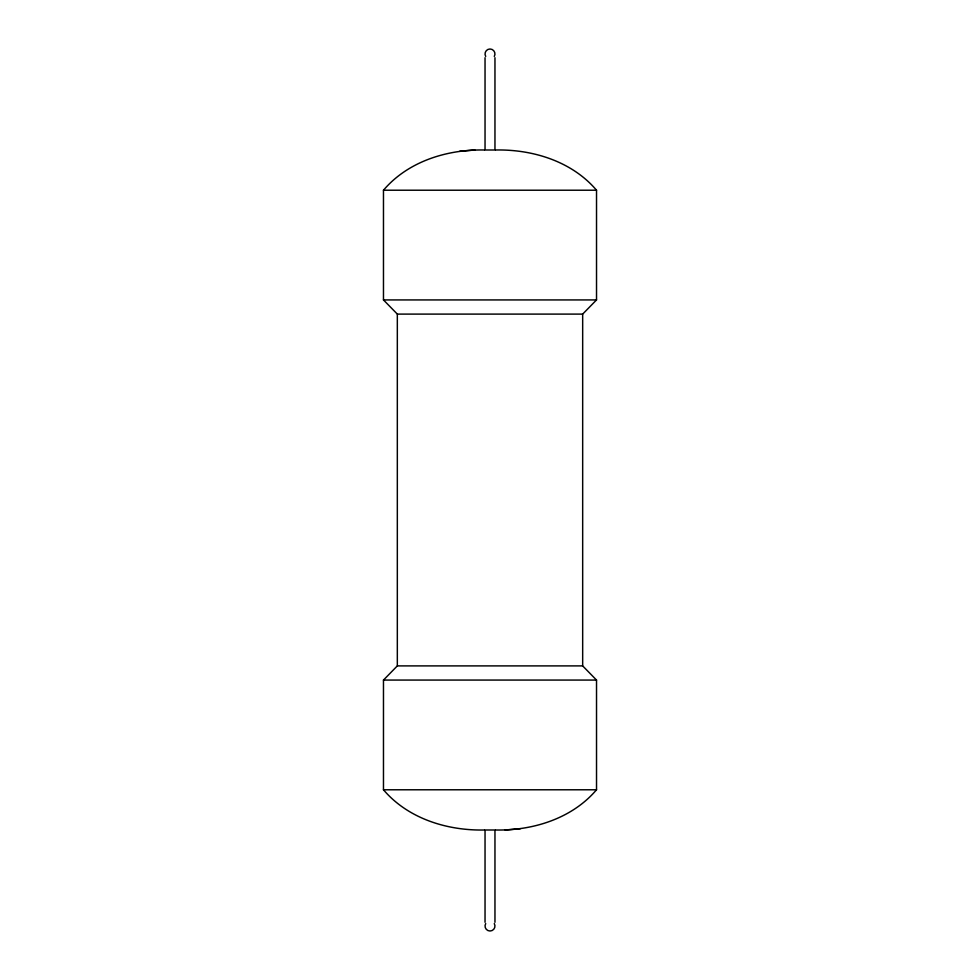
<?xml version="1.0" encoding="UTF-8"?>
<svg xmlns="http://www.w3.org/2000/svg" width="980" height="980" viewBox="0 0 980 980"><rect width="100%" height="100%" fill="white"/><g stroke="black" fill="none" stroke-linecap="round" stroke-linejoin="round"><path stroke-width="1.47" d="M484.426 829.999C447.297 830.77 408.06 818.68 383.474 789.782L383.474 680.071L397.329 665.898L397.329 314.102L383.474 299.929L383.474 190.218C408.06 161.32 447.297 149.23 484.426 150.001M495.574 829.999C532.704 830.77 571.94 818.68 596.526 789.782L596.526 680.071L582.671 665.898L582.671 314.102L596.526 299.929L596.526 190.218C571.94 161.308 532.704 149.242 495.574 150.001M474.871 150.001L459.596 151.3M505.129 829.999L520.404 828.7M383.474 190.218L596.526 190.218M383.474 299.929L596.526 299.929M397.329 314.102L582.671 314.102M397.329 665.898L582.671 665.898M383.474 680.071L596.526 680.071M383.474 789.782L596.526 789.782M494.961 57.71L494.961 150.001L485.039 150.001L485.039 57.71M494.961 922.29L494.961 829.999L485.039 829.999L485.039 922.29M494.3 923.564A4.961 4.961 0 0 1 490 931A4.961 4.961 0 0 1 485.7 923.564M485.7 56.436A4.961 4.961 0 0 1 490 49A4.961 4.961 0 0 1 494.3 56.436"/></g></svg>
